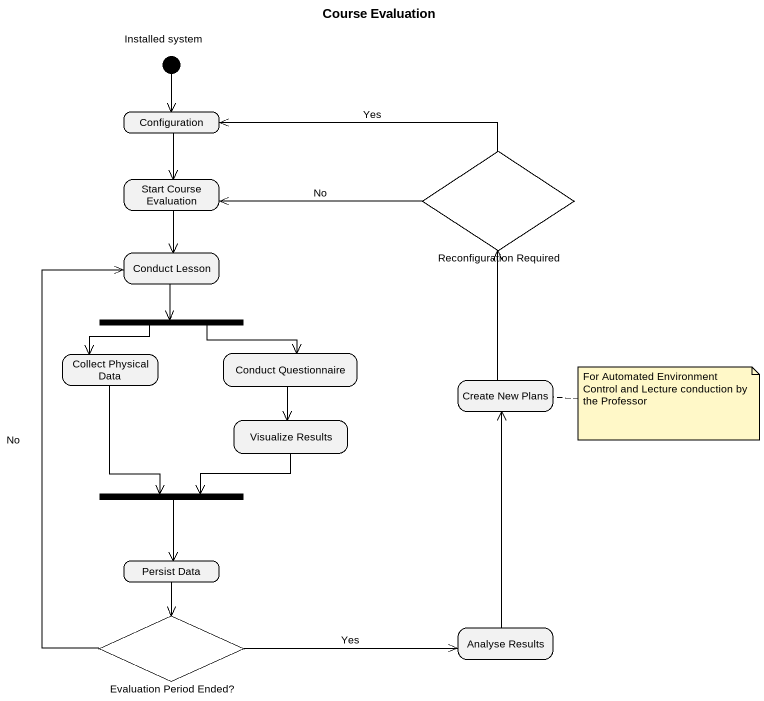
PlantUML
@startuml
title Course Evaluation
hide empty description
state "Installed system" as Installed_system <<start>>
state Configuration
state "Reconfiguration Required" as Reconfiguration_Required <<choice>>
state "Start Course Evaluation" as Start_Course_Evaluation
state "Conduct Lesson" as Conduct_Lesson
state fork1 <<fork>>
state "Collect Physical Data" as Collect_Physical_Data
state "Conduct Questionnaire" as Conduct_Questionnaire
state "Create New Plans" as Create_New_Plans
state "Visualize Results" as Visualize_Results
state fork2 <<join>>
state "Persist Data" as Persist_Data
state "Evaluation Period Ended?" as Evaluation_Period_Ended <<choice>>
state "Analyse Results" as Analyse_Results
Installed_system --> Configuration
Configuration --> Start_Course_Evaluation
Reconfiguration_Required -left-> Configuration : Yes
Reconfiguration_Required -left-> Start_Course_Evaluation : No
Start_Course_Evaluation --> Conduct_Lesson
Conduct_Lesson --> fork1
fork1 --> Collect_Physical_Data
fork1 -right-> Conduct_Questionnaire
Collect_Physical_Data --> fork2
Conduct_Questionnaire --> Visualize_Results
Create_New_Plans -up-> Reconfiguration_Required
Visualize_Results -left-> fork2
fork2 --> Persist_Data
Persist_Data --> Evaluation_Period_Ended
Evaluation_Period_Ended -up-> Conduct_Lesson : No
Evaluation_Period_Ended -right-> Analyse_Results : Yes
Analyse_Results -up-> Create_New_Plans
note right of Create_New_Plans : For Automated Environment Control and Lecture conduction by the Professor
@enduml
